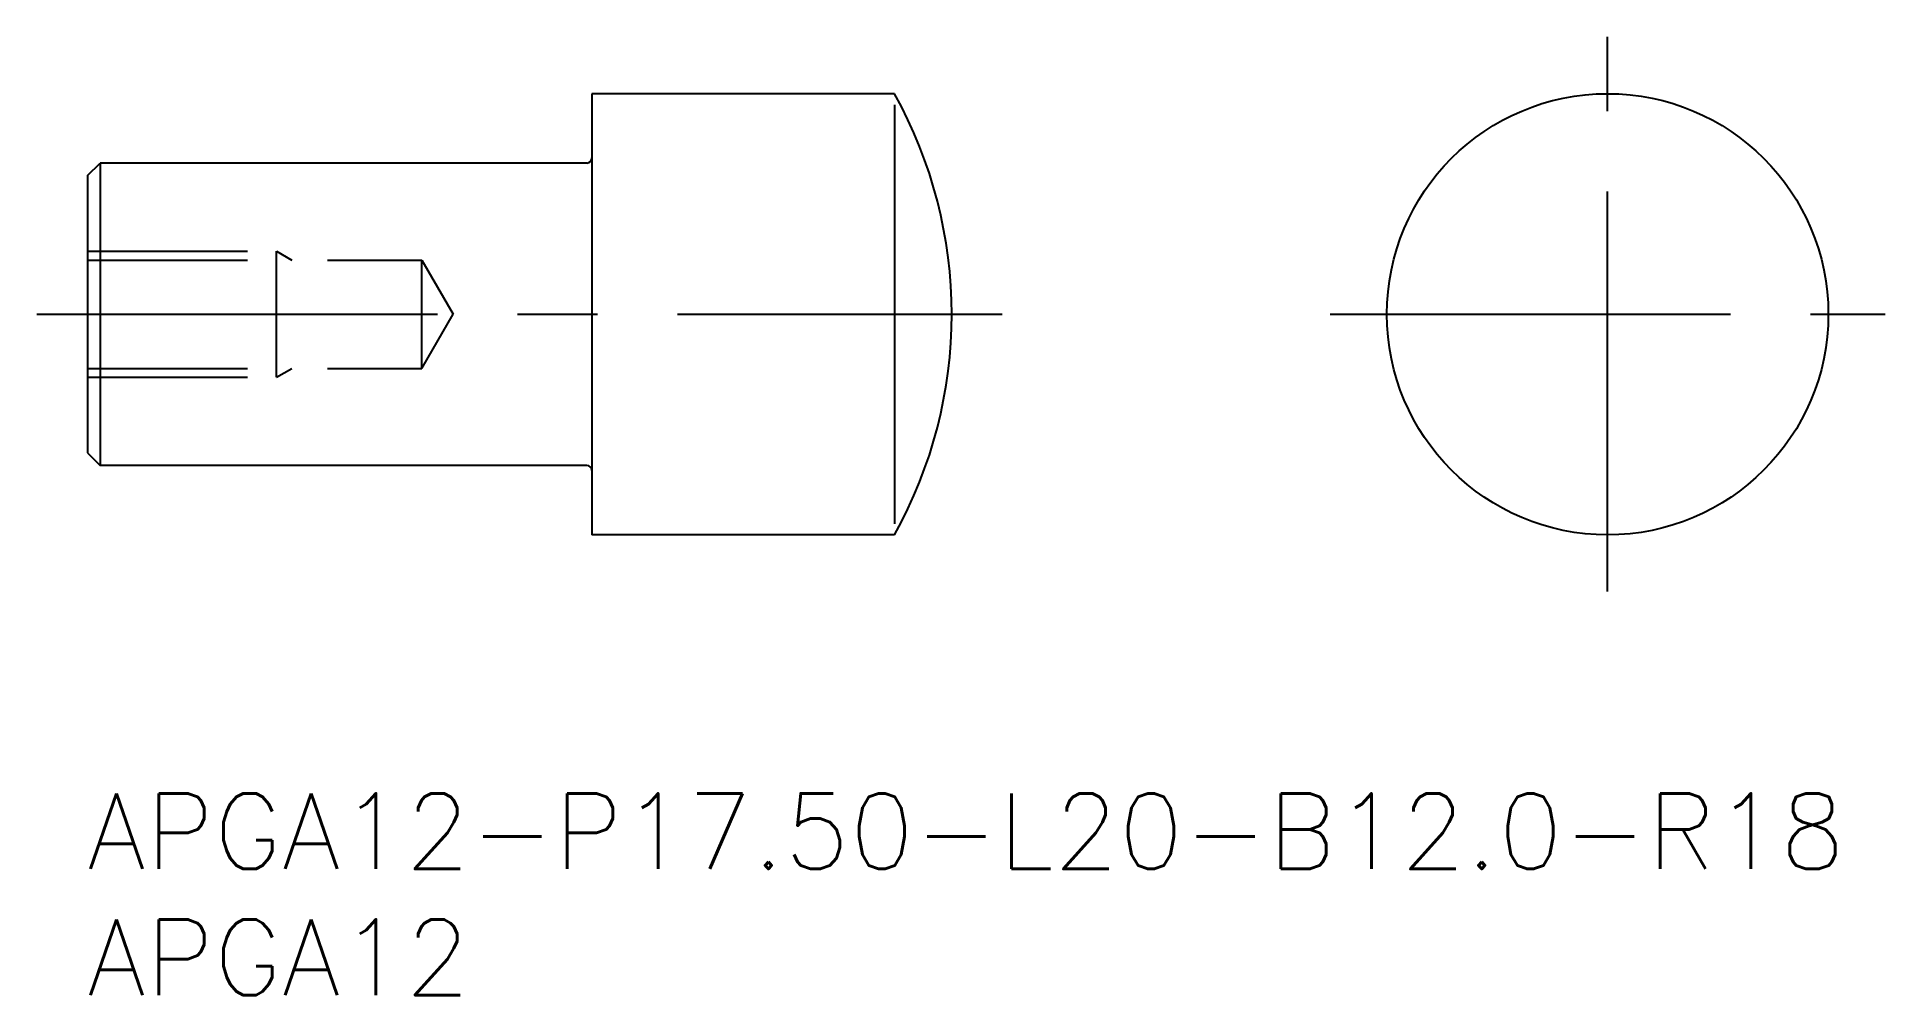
# Model space of a CAD drawing. Extents: x -2 to 71.3, y -8 to 30.
import ezdxf

# ---------------------------------------------------------------- set-up
doc = ezdxf.new("R2010")
doc.units = 0
doc.header["$LTSCALE"] = 0.5
doc.linetypes.add('CENTER', pattern=[50.8, 31.75, -6.35, 6.35, -6.35])
doc.linetypes.add('DASHED', pattern=[19.05, 12.7, -6.35])
for name, color, linetype in [('MSM_CENTER', 1, 'CENTER'), ('MSM_CONTINUOUS', 7, 'CONTINUOUS'), ('MSM_DASHED', 4, 'DASHED'), ('MSM_NARROW', 5, 'CONTINUOUS'), ('MSM_PART_NUMBER', 7, 'CONTINUOUS')]:
    doc.layers.add(name, color=color, linetype=linetype)
doc.styles.get("Standard").update_dxf_attribs({"font": 'txt.shx', "height": 1.5, "bigfont": 'bigfont.shx'})

# ---------------------------------------------------------------- blocks, each defined once
blk = doc.blocks.new('*U14')
at = {"layer": 'MSM_PART_NUMBER'}
blk.add_text('APGA12-P17.50-L20-B12.0-R18', height=3, dxfattribs=at).set_placement((0, -3))
blk = doc.blocks.new('*U15')
at = {"layer": 'MSM_PART_NUMBER'}
blk.add_text('APGA12', height=3, dxfattribs=at).set_placement((0, -8))

msp = doc.modelspace()

# ---------------------------------------------------------------- linework, layer by layer
at = {"layer": 'MSM_CENTER'}
for p, q in [((60.277, 8), (60.277, 30)), ((-2, 19), (36.27, 19)), ((49.277, 19), (71.277, 19))]:
    msp.add_line(p, q, dxfattribs=at)
at = {"layer": 'MSM_CONTINUOUS'}
for p, q in [((20, 27.75), (20, 10.25)), ((32, 27.75), (20, 27.75)), ((0, 24.5), (0.5, 25)), ((19.8, 25), (0.5, 25)), ((0.5, 25), (0.5, 13)), ((0, 24.5), (0, 13.5)), ((0, 13.5), (0.5, 13)), ((19.8, 13), (0.5, 13)), ((32, 10.25), (20, 10.25))]:
    msp.add_line(p, q, dxfattribs=at)
msp.add_circle((60.277, 19), 8.75, dxfattribs=at)
for centre, radius, start, end in [((16.27, 19), 18, 330.9147, 29.0853), ((19.8, 25.2), 0.2, 270, 0), ((19.8, 12.8), 0.2, 0, 90)]:
    msp.add_arc(centre, radius, start, end, dxfattribs=at)
at = {"layer": 'MSM_DASHED'}
for p, q in [((0, 21.5), (7.5, 21.5)), ((7.5, 16.5), (7.5, 21.5)), ((7.5, 21.5), (8.106, 21.15)), ((0, 21.15), (13.259, 21.15)), ((13.259, 16.85), (13.259, 21.15)), ((13.259, 21.15), (14.5, 19)), ((13.259, 16.85), (14.5, 19)), ((0, 16.85), (13.259, 16.85)), ((0, 16.5), (7.5, 16.5)), ((7.5, 16.5), (8.106, 16.85))]:
    msp.add_line(p, q, dxfattribs=at)
at = {"layer": 'MSM_NARROW'}
msp.add_line((32, 27.312), (32, 10.688), dxfattribs=at)

# ---------------------------------------------------------------- block references
at = {"layer": 'MSM_CONTINUOUS'}
for name in ['*U14', '*U15']:
    msp.add_blockref(name, (0, 0), dxfattribs=at)

doc.saveas('drawing.dxf')
